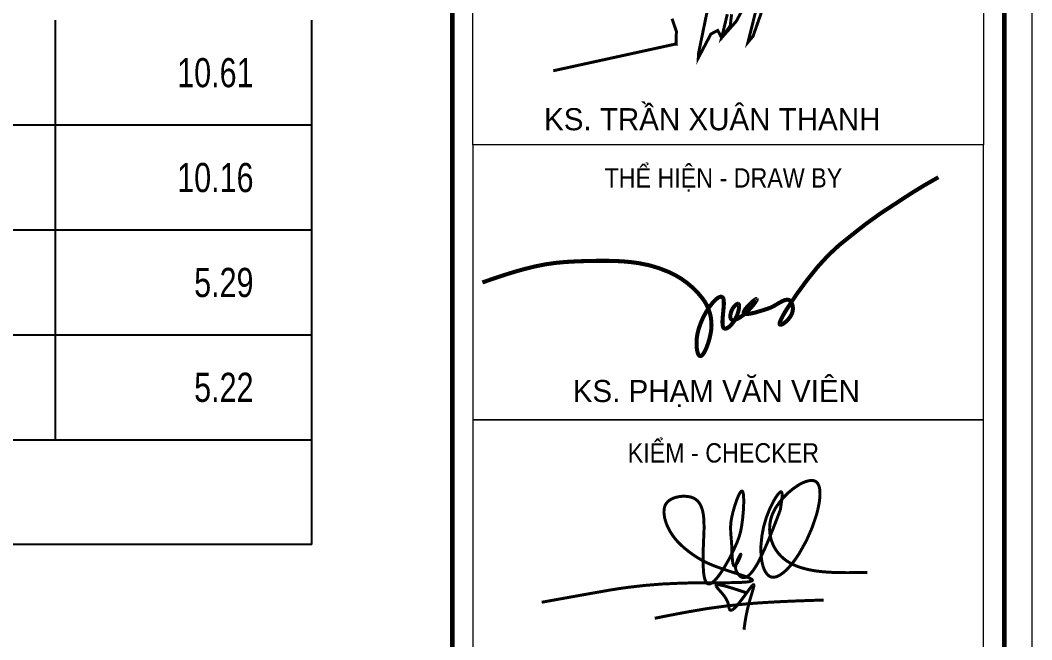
# Model space of a CAD drawing. Header units: millimetres. Extents: x -182770 to 489476, y -561170 to -280028.
# Drawn here: x 485812 to 489476, y -523574 to -521331 of the extents above; entities that cross this region are included whole.
import ezdxf
from ezdxf.enums import TextEntityAlignment as Align

# ---------------------------------------------------------------- set-up
doc = ezdxf.new("R2010")
doc.units = ezdxf.units.MM
doc.header["$MEASUREMENT"] = 0
doc.layers.get('Defpoints').update_dxf_attribs({"color": 1})
for name, color, linetype in [('KCS_BORDER', 3, 'Continuous'), ('KCS_THONGKE', 2, 'Continuous'), ('KCS_THONGKE_THIN', 5, 'Continuous')]:
    doc.layers.add(name, color=color, linetype=linetype)
for name, color, linetype, lineweight in [('Khungten_LCDI', 7, 'Continuous', 5), ('LC ISO', 153, 'Continuous', 13), ('LC Net dam 1', 30, 'Continuous', 30), ('LC Net thay', 63, 'Continuous', 25), ('LC Text1', 3, 'Continuous', 20)]:
    doc.layers.add(name, color=color, linetype=linetype, lineweight=lineweight)
doc.styles.add('KCS_SMTEXT', font='arial.ttf', dxfattribs={"width": 0.7})
doc.styles.add('Khungten', font='VHAVAN.TTF', dxfattribs={"width": 0.9, "height": 5000})
doc.styles.add('LC 1', font='VHAVANB.TTF')
doc.styles.add('Title', font='VHBLACK.TTF', dxfattribs={"width": 0.8})
doc.styles.add('VNAVANTH', font='VHAVANB.TTF', dxfattribs={"width": 0.6})

# ---------------------------------------------------------------- blocks, each defined once
blk = doc.blocks.new('NGUYEN BA QUANG')
at = {"layer": 'LC ISO', "const_width": 54}
for points in [[(906, 1114, 0.006821), (929, 1272, 0.011774), (937, 1340, 0.026266), (938, 1394, 0.052103), (935, 1423, 0.076783), (930, 1436, 0.163971), (923, 1442, 0.170042), (914, 1442, 0.080479), (902, 1436, 0.05585), (881, 1417, 0.031056), (847, 1375, 0.025203), (791, 1286, 0.116129), (556, 476, 0.061974), (575, 166, 0.045365), (610, 47, 0.070676), (660, -41, 0.091415), (710, -86, 0.146905), (783, -104, 0.068448), (833, -95, 0.049636), (885, -72, 0.053986), (978, -6, 0.029209), (1056, 69, 0.021304), (1134, 162, 0.025491), (1250, 329, 0.068873), (1561, 1027, 0.01773), (1596, 1171, 0.037697), (1624, 1368, 0.029037), (1623, 1453, 0.04288), (1613, 1525, 0.066726), (1590, 1583, 0.100495), (1556, 1623, 0.111871), (1508, 1644, 0.054631), (1469, 1647, 0.041179), (1426, 1643, 0.04561), (1355, 1623, 0.04967), (1225, 1558, 0.109429), (829, 1164, 0.05047), (753, 1012, 0.368126), (1079, 156, 0.040655), (1223, 90, 0.031441), (1383, 42, 0.023503), (1557, 9, 0.017084), (1742, -10, 0.011936), (1936, -19, 0.009133), (2206, -21, 0.002915), (2480, -16)], [(-3416, -557, -0.001023), (-2231, -345, -0.008385), (-1869, -289, -0.026114), (-905, -212, -0.007166), (-491, -205, 0.001773), (-49, -203, 0.009736), (200, -197, 0.025773), (331, -186, 0.054465), (383, -173, 0.09183), (397, -166, 0.386262), (399, -152, 0.129793), (379, -135, 0.036801), (321, -108, 0.016128), (184, -59, -0.006736), (-183, 62, -0.023924), (-416, 154, -0.046785), (-684, 310, -0.041509), (-918, 503, -0.092678), (-1136, 813, -0.077778), (-1199, 1035, -0.070106), (-1196, 1141, -0.201572), (-1106, 1286, -0.091887), (-982, 1343, -0.118851), (-732, 1351, -0.227561), (-543, 1208, -0.055716), (-508, 1121, -0.035741), (-487, 1019, -0.022757), (-478, 904, -0.018678), (-477, 714, 0.005361), (-493, 294, 0.022501), (-487, 25, 0.024956), (-474, -85, 0.051878), (-451, -169, 0.084004), (-427, -209, 0.302699), (-372, -224, 0.091028), (-331, -204, 0.045769), (-285, -164, 0.031407), (-218, -87, 0.026473), (-114, 66, 0.038878), (124, 530, 0.063388), (207, 831, 0.030377), (243, 1236, 0.019395), (241, 1350, 0.050857), (231, 1429, 0.089259), (221, 1451, 0.446193), (202, 1454, 0.08967), (185, 1438, 0.048315), (156, 1388, 0.024568), (114, 1288, 0.037087), (24, 971, 0.06811), (7, 722, 0.007404), (19, 571, -0.009821), (27, 442, 0.013775), (38, 214, 0.023991), (46, 154, 0.068642), (58, 113, 0.168495), (71, 99, 0.190472), (82, 99, 0.135753), (102, 116, 0.042547), (133, 165, 0.037247), (185, 280, 0.083462), (192, 310, 0.752396), (189, 311, 0.077103), (170, 286, 0.067778), (106, 135, 0.079642), (97, 52, 0.07615), (107, 12, 0.090818), (168, -77, 0.162992), (233, -111, 0.134535), (287, -101, 0.046135), (315, -85, 0.0589), (372, -33, 0.033446), (431, 44, 0.020493), (492, 142, 0.018931), (584, 325, 0.012315), (712, 617, 0.006262), (906, 1114)], [(274, -380, 0.002584), (99, -322, 0.004829), (-9, -289, 0.009549), (-104, -262, 0.02019), (-180, -245, 0.020391), (-210, -242, 0.037792), (-233, -241, 0.083891), (-249, -244, 0.129866), (-256, -250, 0.170647), (-258, -257, 0.074142), (-257, -264, 0.04333), (-253, -271, 0.038982), (-240, -290, 0.018381), (-209, -327, -0.006145), (-155, -388, -0.017161), (-112, -442, -0.029179), (-72, -502, -0.056277), (-39, -577, -0.025416), (-31, -610, -0.003247), (-24, -652, 0.033316), (-18, -677, 0.055631), (-12, -689, 0.087521), (-5, -698, 0.15828), (8, -703, 0.07777), (18, -702, 0.051495), (30, -698, 0.04838), (50, -685, 0.02792), (72, -667, 0.021215), (104, -635, 0.012757), (138, -596, 0.011354), (192, -528, 0.005945), (265, -430, -0.007904), (360, -301, -0.011483), (384, -270, -0.027823), (404, -249, -0.066961), (415, -240, -0.123545), (420, -238, -0.248584), (424, -240, -0.12084), (426, -246, -0.064597), (426, -260, -0.027008), (421, -289, -0.011306), (411, -326, -0.007085), (384, -419, 0.007773), (340, -569, 0.03162), (266, -923, 0.004795), (248, -1055)], [(-1368, -847, -0.004051), (-800, -737, -0.026384), (342, -582, -0.006339), (726, -556, -0.004215), (1111, -537, -0.002629), (1689, -517)]]:
    blk.add_lwpolyline(points, format="xyb", dxfattribs=at)
blk = doc.blocks.new('lcdi fix')
at = {"layer": 'Defpoints', "lineweight": 0}
blk.add_lwpolyline([(-1200, -14850), (-1200, 14850), (40800, 14850), (40800, -14850)], close=True, dxfattribs=at)
at = {"layer": 'Khungten_LCDI', "color": 5, "lineweight": 60}
blk.add_line((36600, 14650), (36600, -14650), dxfattribs=at)
at = {"layer": 'Khungten_LCDI', "color": 5, "lineweight": 25}
blk.add_line((40600, -14650), (40600, 14650), dxfattribs=at)
at = {"layer": 'Khungten_LCDI', "color": 5, "lineweight": 60}
blk.add_lwpolyline([(0, -14650), (0, 14650), (40600, 14650), (40600, -14650)], close=True, dxfattribs=at)
at = {"layer": 'Khungten_LCDI', "color": 9, "lineweight": 15}
for points in [[(36750, -1521.9), (40450, -1521.9), (40450, -3535.5), (36750, -3535.5)], [(36750, -5526.4), (40450, -5526.4), (40450, -3535.5), (36750, -3535.5)], [(36750, -7517.3), (40450, -7517.3), (40450, -5526.4), (36750, -5526.4)]]:
    blk.add_lwpolyline(points, close=True, dxfattribs=at)
at = {"layer": 'LC ISO', "const_width": 21.6}
for points in [[(38222.9, -2819), (38225.2, -2714.7), (38193.8, -2622.9)], [(38558.7, -2032.7), (38386, -2871.3), (38384, -2906.9), (38424.1, -2830.7), (38475.4, -2733.5), (38525, -2707.6), (38553, -2761.4), (38615.8, -2673.2), (38625.2, -2590.3)], [(38594.2, -2589.8), (38553, -2761.4), (38659, -2641.3), (38828.4, -2330.8)], [(38849.7, -2368.1), (38748.8, -2773.2), (38743.8, -2793.5), (38780.6, -2749.6), (38890.8, -2435.7)], [(37333.2, -2999.8), (38223.2, -2805.2)]]:
    blk.add_lwpolyline(points, dxfattribs=at)
at = {"layer": 'LC ISO', "const_width": 29.4}
blk.add_lwpolyline([(36819.7, -4532.4, -0.005589), (36989.1, -4475.2, -0.022453), (37202.6, -4416, -0.038343), (37420.5, -4384.3, -0.012299), (37598.3, -4377, -0.014061), (37777.6, -4376.9, -0.032435), (37955.1, -4393.2, -0.065887), (38168.6, -4456.3, -0.127402), (38413.9, -4647.5, -0.217203), (38473.5, -4901.2, -0.056046), (38440.9, -5010.2, -0.054981), (38418.7, -5051, -0.074917), (38407.7, -5062.4, -0.192631), (38397.5, -5065.7, -0.190426), (38388.5, -5059.9, -0.079856), (38381.1, -5046, -0.067464), (38372, -4999.8, -0.089823), (38386, -4871.7, -0.10427), (38490.7, -4676, -0.05658), (38522.4, -4646.7, -0.102761), (38542.6, -4636.9, -0.411767), (38564.8, -4648.5, -0.072182), (38568.3, -4664.4, -0.042063), (38567.7, -4711.6, 0.006515), (38560.1, -4796.7, 0.050846), (38560.7, -4843.3, 0.084642), (38565.4, -4858.7, 0.316888), (38580.1, -4867.1, 0.10557), (38595, -4861.9, 0.079173), (38621.3, -4840.4, 0.148897), (38678.8, -4717.8, 0.074472), (38678.9, -4696.7, 0.295229), (38672.3, -4687, 0.15701), (38666.2, -4687.7, 0.097298), (38649.9, -4699.8, 0.165018), (38616.5, -4769.1, 0.085117), (38617.4, -4788.6, 0.384735), (38637.5, -4804.4, 0.083003), (38654.7, -4801.1, 0.044183), (38675.2, -4791.7, 0.048448), (38721.7, -4758.5, 0.055197), (38787.7, -4688.2, 0.06223), (38805.8, -4659.3, 0.356145), (38806.3, -4653.1, 0.296448), (38800, -4654.4, 0.057996), (38762.4, -4684.2, 0.048541), (38723, -4728.3, 0.086608), (38713.9, -4746.2, 0.314867), (38716.8, -4757.1, 0.149234), (38730.8, -4761, 0.047589), (38752.9, -4759.5, 0.030742), (38810.2, -4746.3, 0.010919), (38887.9, -4722.1, 0.058476), (38947, -4694.1, -0.021304), (38991.3, -4668.6, -0.046344), (39012.9, -4660.1, -0.096698), (39032.5, -4658.2, -0.153723), (39049, -4665.4, -0.103714), (39061.2, -4682.2, -0.235546), (39056.8, -4769, -0.124446), (39000, -4830.6, -0.115248), (38981.2, -4838.9, -0.439421), (38973.6, -4834, -0.101123), (38974.3, -4824.1, -0.053735), (38987.4, -4791.5, -0.025453), (39028.9, -4719.6, -0.033469), (39248, -4420.5, -0.059013), (39490.8, -4193.5, -0.0344), (39817.5, -3958.6, -0.023249), (40123.3, -3770.7)], format="xyb", dxfattribs=at)
at = {"layer": 'LC Net dam 1', "xscale": 0.4, "yscale": 0.4, "zscale": 0.4}
blk.add_blockref('NGUYEN BA QUANG', (38615.8, -6625.3), dxfattribs=at)
at = {"color": 7, "style": 'VNAVANTH'}
for s, p in [('ks. TRÇN XU¢N THANH ', (38514.7, -3430.5)), ('ks. PH¹M V¡N VI£N', (38514.7, -5398.7))]:
    blk.add_text(s, height=160, dxfattribs=at).set_placement(p, align=Align.CENTER)
at = {"color": 7, "style": 'Khungten', "width": 0.9}
for s, p in [('thÓ hiÖn - draw by', (38565.6, -3845.4)), ('kiÓm - checker', (38565.6, -5836.3))]:
    blk.add_text(s, height=140, dxfattribs=at).set_placement(p, align=Align.CENTER)
at = {"color": 7, "style": 'Khungten', "width": 0.8}
for tag, p in [('REVISION', (39498.8, -10746.3)), ('NGAYHT', (39546.1, -11609.4))]:
    blk.add_attdef(tag, text='', height=200, dxfattribs=at).set_placement(p, align=Align.CENTER)
at = {"layer": 'LC Text1', "color": 3, "style": 'LC 1', "width": 1.834006}
for tag, p, p2 in [('TENBANVE1', (36912.7, -8885.8), (40339.1, -8885.8)), ('TENBANVE2', (36912.7, -9562.5), (40339.1, -9562.5))]:
    blk.add_attdef(tag, text='', height=250, dxfattribs=at).set_placement(p, p2, align=Align.FIT)
at = {"layer": 'LC Text1', "style": 'Title', "width": 0.7}
blk.add_attdef('SOBANVE', text='', height=250, dxfattribs=at).set_placement((39562, -13896.2), align=Align.CENTER)
blk = doc.blocks.new('TK_4')
at = {"layer": 'KCS_THONGKE'}
for p, q in [((152, 0), (152, 9)), ((174, 0), (174, 9))]:
    blk.add_line(p, q, dxfattribs=at)
at = {"layer": 'KCS_THONGKE_THIN'}
blk.add_line((0, 0), (174, 0), dxfattribs=at)
at = {"layer": 'KCS_THONGKE', "style": 'KCS_SMTEXT', "width": 0.75}
for tag, p in [('M', (29.675, 6.001)), ('M', (50.825, 6.001)), ('SH', (4.999, 4.5)), ('L2', (40.25, 4.501)), ('DK', (76.75, 4.5))]:
    blk.add_attdef(tag, text='', height=2.5, dxfattribs=at).set_placement(p, align=Align.MIDDLE)
for tag, p in [('DAI', (100, 4.501)), ('SL1', (114.5, 4.501)), ('SLA', (127, 4.501)), ('DT', (147, 4.501)), ('TL', (169, 4.501))]:
    blk.add_attdef(tag, text='', height=2.5, dxfattribs=at).set_placement(p, align=Align.MIDDLE_RIGHT)
blk = doc.blocks.new('TK_9')
at = {"layer": 'KCS_THONGKE'}
for p, q in [((152, 0), (152, 9)), ((174, 0), (174, 9))]:
    blk.add_line(p, q, dxfattribs=at)
at = {"layer": 'KCS_THONGKE_THIN'}
blk.add_line((174, 0), (0, 0), dxfattribs=at)
at = {"layer": 'KCS_THONGKE', "style": 'KCS_SMTEXT', "width": 0.75}
for tag, p in [('SH', (4.999, 4.5)), ('L2', (40.25, 4.501)), ('DK', (76.75, 4.5))]:
    blk.add_attdef(tag, text='', height=2.5, dxfattribs=at).set_placement(p, align=Align.MIDDLE)
for tag, p in [('L1', (20.981, 4.501)), ('DAI', (100, 4.501)), ('SL1', (114.5, 4.501)), ('SLA', (127, 4.501)), ('DT', (147, 4.501)), ('TL', (169, 4.501))]:
    blk.add_attdef(tag, text='', height=2.5, dxfattribs=at).set_placement(p, align=Align.MIDDLE_RIGHT)
blk.add_attdef('L3', text='', height=2.5, dxfattribs=at).set_placement((59.312, 4.501), align=Align.MIDDLE_LEFT)
blk = doc.blocks.new('CTK_THKL')
at = {"layer": 'KCS_THONGKE'}
for q in [(174, 9), (-15, 0)]:
    blk.add_line((174, 0), q, dxfattribs=at)
at = {"layer": 'KCS_BORDER', "color": 5, "style": 'KCS_SMTEXT', "width": 0.7}
blk.add_attdef('TYPE', (85.493, -1.496), '', height=0.025, rotation=90, dxfattribs=at)
at = {"layer": 'KCS_THONGKE', "style": 'KCS_SMTEXT', "width": 0.8}
for tag, p in [('TL1', (58.768, 1.5)), ('TL2', (88.598, 1.5)), ('TL3', (118.648, 1.5))]:
    blk.add_attdef(tag, p, '', height=2.5, dxfattribs=at)

msp = doc.modelspace()

# ---------------------------------------------------------------- block references
at = {"layer": 'KCS_THONGKE'}
ref = msp.add_blockref('TK_9', (479526.8, -521710.4), dxfattribs=dict(at, xscale=42.1899878399999, yscale=42.1899878399999, zscale=42.1899878399999))
ref.add_attrib('TL', '10.61', dxfattribs={"height": 105.47, "style": 'KCS_SMTEXT', "width": 0.75}).set_placement((486656.9, -521520.5), align=Align.MIDDLE_RIGHT)
ref = msp.add_blockref('TK_9', (479526.8, -522090.2), dxfattribs=dict(at, xscale=42.1899878399999, yscale=42.1899878399999, zscale=42.1899878399999))
ref.add_attrib('TL', '10.16', dxfattribs={"height": 105.47, "style": 'KCS_SMTEXT', "width": 0.75}).set_placement((486656.9, -521900.2), align=Align.MIDDLE_RIGHT)
ref = msp.add_blockref('TK_4', (479526.8, -522469.9), dxfattribs=dict(at, xscale=42.1899878399999, yscale=42.1899878399999, zscale=42.1899878399999))
ref.add_attrib('TL', '5.29', dxfattribs={"height": 105.47, "style": 'KCS_SMTEXT', "width": 0.75}).set_placement((486656.9, -522280), align=Align.MIDDLE_RIGHT)
ref = msp.add_blockref('TK_4', (479526.8, -522849.6), dxfattribs=dict(at, xscale=42.1899878399999, yscale=42.1899878399999, zscale=42.1899878399999))
ref.add_attrib('TL', '5.22', dxfattribs={"height": 105.47, "style": 'KCS_SMTEXT', "width": 0.75}).set_placement((486656.9, -522659.7), align=Align.MIDDLE_RIGHT)
at = {"layer": 'KCS_THONGKE', "xscale": 42.18998784, "yscale": 42.18998784, "zscale": 42.18998784}
msp.add_blockref('CTK_THKL', (479526.8, -523229.3), dxfattribs=at)
at = {"layer": 'LC Net thay', "xscale": 0.5000000000000013, "yscale": 0.5000000000000013, "zscale": 0.5000000000000013}
msp.add_blockref('lcdi fix', (469076.1, -520013.8), dxfattribs=at)

doc.saveas('drawing.dxf')
